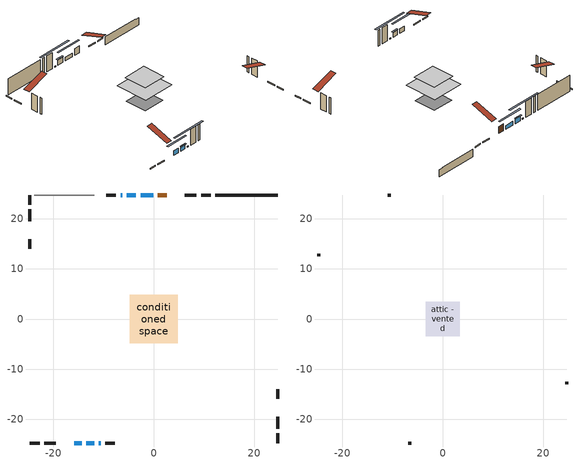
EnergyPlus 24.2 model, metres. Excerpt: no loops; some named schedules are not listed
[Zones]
conditioned space
 floor outside (Floor1 construction): -0.6,-0.6 -0.6,0.6 0.6,0.6 0.6,-0.6 z0.8
 floor adiabatic (AdiabaticFloorConstruction): -4.82,-4.82 -4.82,4.82 4.82,4.82 4.82,-4.82 z3.24
 floor foundation (Slab1 construction): -3.25,-3.25 -3.25,3.25 3.25,3.25 3.25,-3.25 z-1.49
 wall outside (RimJoist1 construction): 11.37,24.71 9.42,24.71 / -24.71,-24.71 -22.76,-24.71 / -24.71,24.71 -24.71,22.76 / 24.71,-24.71 24.71,-22.76 z0.8:1.1
 wall outside (RimJoist2 construction): 8.49,24.71 6.16,24.71 / -21.83,-24.71 -19.51,-24.71 / -24.71,21.83 -24.71,19.51 / 24.71,-21.83 24.71,-19.51 z0.8:1.1
 wall outside (AdiabaticWallConstruction 1): 2.54,24.71 0.84,24.71 z0.8:2.83
 wall outside (AdiabaticWallConstruction): -0.09,24.71 -2.63,24.71 z0.8:1.91; -15.89,-24.71 -14.34,-24.71 / -13.41,-24.71 -11.87,-24.71 z0.8:2.16; -3.56,24.71 -5.35,24.71 z0.8:2.38; -6.28,24.71 -6.62,24.71 / -10.94,-24.71 -10.6,-24.71 z0.8:1.1
 wall outside (Wall1 construction): -7.55,24.71 -9.46,24.71 / -9.67,-24.71 -7.75,-24.71 / -24.71,15.89 -24.71,13.97 / 24.71,-15.89 24.71,-13.97 z0.8:5.68
 wall foundation (FoundationWall1 construction): 12.3,24.71,-1.49 12.3,24.71,0.8 23.47,24.71,0.8 23.47,24.71,0.64 24.71,24.71,0.64 24.71,24.71,-1.49
 wall adiabatic (Wall4 construction): -11.89,24.71 -23.78,24.71 z0.8:5.68
 window (WindowConstruction): -0.09,24.71 -2.63,24.71 z0.8:1.91
 window (WindowConstruction 1): -15.89,-24.71 -14.34,-24.71 z0.8:2.16
 window (WindowConstruction 2): -3.56,24.71 -5.35,24.71 z0.8:2.38
 window (WindowConstruction 3): -13.41,-24.71 -11.87,-24.71 z0.8:2.16
 window (WindowConstruction 4): -6.28,24.71 -6.62,24.71 z0.8:1.1
 window (WindowConstruction 5): -10.94,-24.71 -10.6,-24.71 z0.8:1.1
 door (Door): 2.54,24.71 0.84,24.71 z0.8:2.83
 ceiling adiabatic (AdiabaticFloorConstruction): 4.82,-4.82 4.82,4.82 -4.82,4.82 -4.82,-4.82 z3.24
attic - vented
 floor to conditioned space (Floor2 construction Reversed): -3.43,-3.43 -3.43,3.43 3.43,3.43 3.43,-3.43 z5.68
 wall outside (Wall3 construction): -10.39,24.71 -10.96,24.71 / -6.83,-24.71 -6.26,-24.71 / -24.71,13.04 -24.71,12.48 / 24.71,-13.04 24.71,-12.48 z0.8:5.68
 roof outside (Roof1 construction): 3.47,24.71,5.68 3.47,18.03,7.9 5.23,18.03,7.9 5.23,24.71,5.68; -16.82,-24.71,5.68 -16.82,-18.03,7.9 -18.58,-18.03,7.9 -18.58,-24.71,5.68; -24.71,16.82,5.68 -18.03,16.82,7.9 -18.03,18.58,7.9 -24.71,18.58,5.68; 24.71,-16.82,5.68 18.03,-16.82,7.9 18.03,-18.58,7.9 24.71,-18.58,5.68
shading: -5.27,24.71 2.55,24.71 2.55,25.12 -5.27,25.12 z4.55; -11.7,-24.71 -18.53,-24.71 -18.53,-25.12 -11.7,-25.12 z4.8; -5.55,24.71 -3.35,24.71 -3.35,25.12 -5.55,25.12 z2.58; -11.67,-24.71 -13.61,-24.71 -13.61,-25.12 -11.67,-25.12 z2.36; -11.7,24.71 -1.2,24.71 -1.2,25.12 -11.7,25.12 z6.18; -5.52,-24.71 -16.02,-24.71 -16.02,-25.12 -5.52,-25.12 z6.18
[Building]
Building 1: Terrain=Suburbs
[Site:Location]
Winnipeg Intl AP_MB: Latitude {deg}=49.91; Longitude {deg}=-97.24; Time Zone {hr}=-6; Elevation {m}=239; Keep Site Location Information=Yes
[Site:GroundTemperature:Shallow]
-2.46526, -5.11642, -5.32873, -4.07063, 0.979979, 6.00706, 10.3653, 13.1261, 13.3606, 11.1152, 6.8681, 1.99523
[Site:WaterMainsTemperature]
Calculation Method=Schedule; Temperature Schedule=mains temperature schedule
[Material] Roughness=Rough; Thermal Absorptance=0.9
Name | Thickness {m} | Conductivity {W/m-K} | Density {kg/m3} | Specific Heat {J/kg-K} | Solar Absorptance | Visible Absorptance
asphalt or fiberglass shingles | 0.00635 | 0.162714 | 1121.4 | 1465.45 | 0.84 | 0.84
ceiling loosefill ins | 0.0846667 | 0.0480833 | 16.02 | 1046.75 | 0.7 | 0.7
ceiling stud and cavity | 0.1397 | 0.426537 | 65.682 | 1177.47 | 0.7 | 0.7
concrete 4.0 in. | 0.1016 | 1.803125 | 2242.8 | 837.4 | 0.7 | 0.7
concrete 8.0 in. | 0.2032 | 1.803125 | 2242.8 | 837.4 | 0.7 | 0.7
door material | 0.04445 | 0.053851 | 512.64 | 1214.23 | 0.7 | 0.7
exterior vertical ins | 0.00213215 | 0.029427 | 32.04 | 1214.23 | 0.7 | 0.7
floor covering | 0.0127 | 0.0433444 | 54.468 | 1339.84 | 0.6 | 0.6
floor rigid ins; rim joist rigid ins | 0.051816 | 0.029427 | 32.04 | 1214.23 | 0.7 | 0.7
floor rigid ins 1; wall rigid ins | 0.512978 | 0.029427 | 32.04 | 1214.23 | 0.7 | 0.7
floor stud and cavity | 0.1397 | 0.35546 | 92.3553 | 1139.71 | 0.7 | 0.7
floor stud and cavity 1 | 0.1397 | 1.75129 | 37.0049 | 1207.88 | 0.7 | 0.7
furniture material conditioned space 1 | 0.1524 | 0.115458 | 640.8 | 1214.23 | 0.6 | 0.6
gypsum board | 0.0127 | 0.160291 | 801 | 837.4 | 0.6 | 0.6
gypsum board 1 | 0.0127 | 0.160291 | 801 | 837.4 | 0.7 | 0.7
osb sheathing 0.5 in. | 0.0127 | 0.115458 | 512.64 | 1214.23 | 0.7 | 0.7
osb sheathing 0.5 in. 1 | 0.0127 | 0.115458 | 512.64 | 1214.23 | 0.4 | 0.4
osb sheathing 0.75 in. | 0.01905 | 0.115458 | 512.64 | 1214.23 | 0.7 | 0.7
osb sheathing 2.0 in. | 0.0508 | 0.115458 | 512.64 | 1214.23 | 0.7 | 0.7
rim joist stud and cavity | 0.0508 | 0.0453916 | 125.044 | 1163.47 | 0.6 | 0.6
rim joist stud and cavity 1 | 0.0508 | 0.0406006 | 125.044 | 1163.47 | 0.6 | 0.6
wall stud and cavity | 0.1397 | 0.107651 | 139.0536 | 1170.24 | 0.7 | 0.7
wall stud and cavity 1 | 0.0889 | 6.1454 | 50.32683 | 1063.81 | 0.6 | 0.6
wall stud and cavity 2 | 0.1397 | 0.095641 | 139.0536 | 1170.24 | 0.7 | 0.7
wall stud and cavity 3 | 0.0889 | 0.380278 | 52.3479 | 1209.89 | 0.7 | 0.7
wall stud and cavity 4 | 0.0889 | 0.391764 | 83.0341 | 1211.67 | 0.7 | 0.7
wood siding | 0.0254 | 0.102417 | 544.68 | 1172.36 | 0.4 | 0.4
wood siding 1 | 0.00254 | 0.102417 | 544.68 | 1172.36 | 0.4 | 0.4
wood siding 2; wood siding 3; wood siding 4 | 0.0254 | 0.102417 | 544.68 | 1172.36 | 0.7 | 0.7
[WindowMaterial:SimpleGlazingSystem]
Name | U-Factor {W/m2-K} | Solar Heat Gain Coefficient
WindowMaterial | 2.92303 | 0.66
WindowMaterial 1 | 2.90486 | 0.68
WindowMaterial 2 | 2.89351 | 0.69
WindowMaterial 3 | 3.07009 | 0.43
[Construction]
AdiabaticFloorConstruction: floor stud and cavity 1, floor rigid ins 1, osb sheathing 0.75 in., floor covering
AdiabaticWallConstruction: wood siding 3, wall rigid ins, wall stud and cavity 3, gypsum board
AdiabaticWallConstruction 1: wood siding 4, wall rigid ins, wall stud and cavity 3, gypsum board
Door: door material
Floor1 construction: floor stud and cavity, floor rigid ins, osb sheathing 0.75 in., floor covering
Floor2 construction Reversed: gypsum board, ceiling stud and cavity, ceiling loosefill ins
FoundationWall1 construction: concrete 8.0 in., gypsum board 1
furniture construction conditioned space 1: furniture material conditioned space 1
PartitionWallConstruction: gypsum board, wall stud and cavity 4, gypsum board
RimJoist1 construction: wood siding 2, osb sheathing 2.0 in., rim joist stud and cavity
RimJoist2 construction: wood siding 2, rim joist rigid ins, osb sheathing 2.0 in., rim joist stud and cavity 1
Roof1 construction: asphalt or fiberglass shingles
Slab1 construction: concrete 4.0 in.
Wall1 construction: wood siding, osb sheathing 0.5 in., wall stud and cavity, gypsum board
Wall3 construction: wood siding 1, wall stud and cavity 1
Wall4 construction: osb sheathing 0.5 in. 1, wall stud and cavity 2, gypsum board
WindowConstruction: WindowMaterial
WindowConstruction 1; WindowConstruction 3: WindowMaterial 1
WindowConstruction 2: WindowMaterial 2
WindowConstruction 4; WindowConstruction 5: WindowMaterial 3
[Zone] Multiplier=1; Part of Total Floor Area=Yes
Name | Volume {m3}
attic - vented | 17.0365
conditioned space | 338.1
[Space]
Name | Zone | Volume {m3}
attic - vented 1 | attic - vented | 17.0365
conditioned space 1 | conditioned space | 338.1
[ZoneInfiltration:EffectiveLeakageArea]
infil attic - vented 1: Zone or Space=attic - vented 1; Schedule=Always On Discrete; Effective Air Leakage Area {cm2}=1570; Stack Coefficient=0.000494067; Wind Coefficient=1.5018e-05
[ZoneMixing]
whole house fan mix: Zone or Space=attic - vented; Schedule=Always On Continuous; Design Flow Rate Calculation Method=Flow/Zone; Design Flow Rate {m3/s}=0; Source Zone or Space=conditioned space
[SurfaceProperty:ExposedFoundationPerimeter]
Slab1: Exposed Perimeter Calculation Method=TotalExposedPerimeter; Total Exposed Perimeter {m}=12.415
[InternalMass] Zone or ZoneList=conditioned space; Space or SpaceList=conditioned space 1
Name | Construction | Surface Area {m2}
furniture mass conditioned space 1 | furniture construction conditioned space 1 | 54.6842
partition wall mass | PartitionWallConstruction | 136.71
[Lights]
interior lighting: Zone or ZoneList or Space or SpaceList=conditioned space 1; Schedule=interior lighting schedule; Design Level Calculation Method=LightingLevel; Lighting Level {W}=343.2; Return Air Fraction=0; Fraction Radiant=0.6; Fraction Visible=0.2; Fraction Replaceable=1
[People]
occupants: Zone or ZoneList or Space or SpaceList=conditioned space 1; Number of People Schedule=occupants schedule; Number of People Calculation Method=People; Number of People=3; Fraction Radiant=0.314171; Sensible Heat Fraction=0.56303; Activity Level Schedule=occupants activity schedule; Carbon Dioxide Generation Rate {m3/s-W}=0; Enable ASHRAE 55 Comfort Warnings=No; Mean Radiant Temperature Calculation Type=EnclosureAveraged
[ElectricEquipment] Zone or ZoneList or Space or SpaceList=conditioned space 1; Design Level Calculation Method=EquipmentLevel
Name | Schedule | Design Level {W} | Fraction Latent | Fraction Radiant | Fraction Lost
clothes dryer | clothes dryer schedule | 140.772 | 0.015 | 0.081 | 0.85
clothes washer | clothes washer schedule | 32.1985 | 0.03 | 0.162 | 0.7
cooking range | cooking range schedule | 208.969 | 0.08 | 0.432 | 0.2
dishwasher | dishwasher schedule | 66.8632 | 0.3 | 0.18 | 0.4
fridge | fridge schedule | 72.9452 | 0 | 0.6 | 0
mech vent house fan | mech vent house fan schedule | 10 | 0 | 0 | 1
mech vent house fan cfis | mech vent house fan cfis schedule | 0 | 0 | 0 | 0
misc plug loads | misc plug loads schedule | 494.7 | 0.045 | 0.513 | 0.1
whole house fan | Always On Discrete | 0 | 0 | 0 | 1
[OtherEquipment] Zone or ZoneList or Space or SpaceList=conditioned space 1; Design Level Calculation Method=EquipmentLevel
Name | Fuel Type | Schedule | Design Level {W} | Fraction Latent | Fraction Radiant | Fraction Lost
clothes dryer 1 | Electricity | clothes dryer schedule | 0 | 0.015 | 0.081 | 0.85
cooking range 1 | Electricity | cooking range schedule | 0 | 0.08 | 0.432 | 0.2
general water use latent | None | general water use schedule | 59.3978 | 1 | 0 | 0
general water use sensible | None | general water use schedule | -58.539 | 0 | 0.6 | 0
mech vent house fan latent load | None | Always On Discrete | 0 | 1 | 0 | 0
mech vent house fan sensible load | None | Always On Discrete | 0 | 0 | 0 | 0
water heater energy adjustment1 | Electricity | Always On Discrete | 0.01 | 0 | 0 | 1
[ZoneInfiltration:DesignFlowRate] Zone or ZoneList or Space or SpaceList=conditioned space 1; Schedule=Always On Discrete; Design Flow Rate Calculation Method=Flow/Zone; Design Flow Rate {m3/s}=0
infil flow; natural vent flow; whole house fan flow
[AvailabilityManager:Scheduled]
central ac airloop Availability Manager: Schedule=Always On Discrete
[Foundation:Kiva]
Foundation Kiva 1: Initial Indoor Air Temperature {C}=21; Wall Height Above Grade {m}=0.799978; Wall Depth Below Slab {m}=0.2032; Custom Block Material Name 1=exterior vertical ins; Custom Block Depth 1 {m}=2.28999; Custom Block X Position 1 {m}=0.2159; Custom Block Z Position 1 {m}=0
[Foundation:Kiva:Settings]
Soil Conductivity {W/m-K}=0.849921; Soil Density {kg/m3}=1842.3; Soil Specific Heat {J/kg-K}=418.7; Ground Solar Absorptivity=0.9; Ground Thermal Absorptivity=0.9; Ground Surface Roughness {m}=0.03; Far-Field Width {m}=40; Deep-Ground Boundary Condition=ZeroFlux; Deep-Ground Depth {m}=40; Minimum Cell Dimension {m}=0.2; Maximum Cell Growth Coefficient=3; Simulation Timestep=Timestep
[Exterior:Lights]
exterior lighting: Schedule=exterior lighting schedule; Design Level {W}=75.6
[EnergyManagementSystem:GlobalVariable]
central_ac_airloop_Fan_RTF
infil_program_Qfan
infil_program_Qinf
natural_vent_program_Qnv
natural_vent_program_Qwhf
[EnergyManagementSystem:Sensor]
Name | Output:Variable or Output:Meter Index Key | Output:Variable or Output:Meter
airflow_gain | infil flow | Infiltration Sensible Heat Gain Energy
airflow_gain_1 | natural vent flow | Infiltration Sensible Heat Gain Energy
airflow_gain_2 | whole house fan flow | Infiltration Sensible Heat Gain Energy
airflow_loss | infil flow | Infiltration Sensible Heat Loss Energy
airflow_loss_1 | natural vent flow | Infiltration Sensible Heat Loss Energy
airflow_loss_2 | whole house fan flow | Infiltration Sensible Heat Loss Energy
clg_load_cond |  | Cooling:EnergyTransfer:Zone:CONDITIONED SPACE
clg_sp_s; clg_sp_s_1 | cooling setpoint | Schedule Value
clothes_dryer_exhaust_0_sch_s | clothes dryer exhaust 0 schedule | Schedule Value
cool_season | cooling season schedule | Schedule Value
htg_load_cond |  | Heating:EnergyTransfer:Zone:CONDITIONED SPACE
htg_sp_s; htg_sp_s_1 | heating setpoint | Schedule Value
ig_ee_conv | clothes dryer | Electric Equipment Convective Heating Energy
ig_ee_conv_2 | cooking range | Electric Equipment Convective Heating Energy
ig_ee_conv_4 | fridge | Electric Equipment Convective Heating Energy
ig_ee_conv_5 | misc plug loads | Electric Equipment Convective Heating Energy
ig_ee_conv_6 | whole house fan | Electric Equipment Convective Heating Energy
ig_ee_rad | clothes dryer | Electric Equipment Radiant Heating Energy
ig_ee_rad_2 | cooking range | Electric Equipment Radiant Heating Energy
ig_ee_rad_4 | fridge | Electric Equipment Radiant Heating Energy
ig_ee_rad_5 | misc plug loads | Electric Equipment Radiant Heating Energy
ig_ee_rad_6 | whole house fan | Electric Equipment Radiant Heating Energy
ig_lgt_conv | interior lighting | Lights Convective Heating Energy
ig_lgt_rad | interior lighting | Lights Radiant Heating Energy
ig_lgt_vis | interior lighting | Lights Visible Radiation Heating Energy
ig_oe_conv | clothes dryer 1 | Other Equipment Convective Heating Energy
ig_oe_conv_1 | cooking range 1 | Other Equipment Convective Heating Energy
ig_oe_conv_2 | general water use latent | Other Equipment Convective Heating Energy
ig_oe_conv_3 | general water use sensible | Other Equipment Convective Heating Energy
ig_oe_conv_4 | water heater energy adjustment1 | Other Equipment Convective Heating Energy
ig_oe_rad | clothes dryer 1 | Other Equipment Radiant Heating Energy
ig_oe_rad_1 | cooking range 1 | Other Equipment Radiant Heating Energy
ig_oe_rad_2 | general water use latent | Other Equipment Radiant Heating Energy
ig_oe_rad_3 | general water use sensible | Other Equipment Radiant Heating Energy
ig_oe_rad_4 | water heater energy adjustment1 | Other Equipment Radiant Heating Energy
ig_ppl_conv | occupants | People Convective Heating Energy
ig_ppl_rad | occupants | People Radiant Heating Energy
im_conv | furniture mass conditioned space 1 | Surface Inside Face Convection Heat Gain Energy
im_conv_1 | partition wall mass | Surface Inside Face Convection Heat Gain Energy
im_ig | furniture mass conditioned space 1 | Surface Inside Face Internal Gains Radiation Heat Gain Energy
im_ig_1 | partition wall mass | Surface Inside Face Internal Gains Radiation Heat Gain Energy
im_lgt | furniture mass conditioned space 1 | Surface Inside Face Lights Radiation Heat Gain Energy
im_lgt_1 | partition wall mass | Surface Inside Face Lights Radiation Heat Gain Energy
im_sol | furniture mass conditioned space 1 | Surface Inside Face Solar Radiation Heat Gain Energy
im_sol_1 | partition wall mass | Surface Inside Face Solar Radiation Heat Gain Energy
im_surf | furniture mass conditioned space 1 | Surface Inside Face Net Surface Thermal Radiation Heat Gain Energy
im_surf_1 | partition wall mass | Surface Inside Face Net Surface Thermal Radiation Heat Gain Energy
mv_conv | mech vent house fan | Electric Equipment Convective Heating Energy
mv_conv_1 | mech vent house fan cfis | Electric Equipment Convective Heating Energy
mv_conv_2 | mech vent house fan latent load | Other Equipment Convective Heating Energy
mv_conv_3 | mech vent house fan sensible load | Other Equipment Convective Heating Energy
mv_rad | mech vent house fan | Electric Equipment Radiant Heating Energy
mv_rad_1 | mech vent house fan cfis | Electric Equipment Radiant Heating Energy
mv_rad_2 | mech vent house fan latent load | Other Equipment Radiant Heating Energy
mv_rad_3 | mech vent house fan sensible load | Other Equipment Radiant Heating Energy
natural_vent_s | natural vent schedule | Schedule Value
out_pb_s |  | Site Outdoor Air Barometric Pressure
out_wt_s |  | Site Outdoor Air Humidity Ratio
site_vw_s |  | Site Wind Speed
ss_back_out | Window1 | Surface Window Shortwave from Zone Back Out Window Heat Transfer Rate
ss_back_out_1 | Window3 | Surface Window Shortwave from Zone Back Out Window Heat Transfer Rate
ss_back_out_2 | Window4 | Surface Window Shortwave from Zone Back Out Window Heat Transfer Rate
ss_back_out_3 | Window5 | Surface Window Shortwave from Zone Back Out Window Heat Transfer Rate
ss_back_out_4 | Window6 | Surface Window Shortwave from Zone Back Out Window Heat Transfer Rate
ss_back_out_5 | Window7 | Surface Window Shortwave from Zone Back Out Window Heat Transfer Rate
ss_conv | Door1 | Surface Inside Face Convection Heat Gain Energy
ss_conv_1 | Window1 | Surface Inside Face Convection Heat Gain Energy
ss_conv_2 | Window3 | Surface Inside Face Convection Heat Gain Energy
ss_conv_3 | Window4 | Surface Inside Face Convection Heat Gain Energy
ss_conv_4 | Window5 | Surface Inside Face Convection Heat Gain Energy
ss_conv_5 | Window6 | Surface Inside Face Convection Heat Gain Energy
ss_conv_6 | Window7 | Surface Inside Face Convection Heat Gain Energy
ss_ig | Door1 | Surface Inside Face Internal Gains Radiation Heat Gain Energy
ss_ig_1 | Window1 | Surface Inside Face Internal Gains Radiation Heat Gain Energy
ss_ig_2 | Window3 | Surface Inside Face Internal Gains Radiation Heat Gain Energy
ss_ig_3 | Window4 | Surface Inside Face Internal Gains Radiation Heat Gain Energy
ss_ig_4 | Window5 | Surface Inside Face Internal Gains Radiation Heat Gain Energy
ss_ig_5 | Window6 | Surface Inside Face Internal Gains Radiation Heat Gain Energy
ss_ig_6 | Window7 | Surface Inside Face Internal Gains Radiation Heat Gain Energy
ss_lgt | Door1 | Surface Inside Face Lights Radiation Heat Gain Energy
ss_sol | Door1 | Surface Inside Face Solar Radiation Heat Gain Energy
ss_surf | Door1 | Surface Inside Face Net Surface Thermal Radiation Heat Gain Energy
ss_surf_1 | Window1 | Surface Inside Face Net Surface Thermal Radiation Heat Gain Energy
ss_surf_2 | Window3 | Surface Inside Face Net Surface Thermal Radiation Heat Gain Energy
ss_surf_3 | Window4 | Surface Inside Face Net Surface Thermal Radiation Heat Gain Energy
ss_surf_4 | Window5 | Surface Inside Face Net Surface Thermal Radiation Heat Gain Energy
ss_surf_5 | Window6 | Surface Inside Face Net Surface Thermal Radiation Heat Gain Energy
ss_surf_6 | Window7 | Surface Inside Face Net Surface Thermal Radiation Heat Gain Energy
ss_trans_in | Window1 | Surface Window Transmitted Solar Radiation Rate
ss_trans_in_1 | Window3 | Surface Window Transmitted Solar Radiation Rate
ss_trans_in_2 | Window4 | Surface Window Transmitted Solar Radiation Rate
ss_trans_in_3 | Window5 | Surface Window Transmitted Solar Radiation Rate
ss_trans_in_4 | Window6 | Surface Window Transmitted Solar Radiation Rate
ss_trans_in_5 | Window7 | Surface Window Transmitted Solar Radiation Rate
ss_trans_out | Window1 | Surface Inside Face Initial Transmitted Diffuse Transmitted Out Window Solar Radiation Rate
ss_trans_out_1 | Window3 | Surface Inside Face Initial Transmitted Diffuse Transmitted Out Window Solar Radiation Rate
ss_trans_out_2 | Window4 | Surface Inside Face Initial Transmitted Diffuse Transmitted Out Window Solar Radiation Rate
ss_trans_out_3 | Window5 | Surface Inside Face Initial Transmitted Diffuse Transmitted Out Window Solar Radiation Rate
ss_trans_out_4 | Window6 | Surface Inside Face Initial Transmitted Diffuse Transmitted Out Window Solar Radiation Rate
ss_trans_out_5 | Window7 | Surface Inside Face Initial Transmitted Diffuse Transmitted Out Window Solar Radiation Rate
s_conv | Floor1 | Surface Inside Face Convection Heat Gain Energy
s_conv_1 | Floor2 | Surface Inside Face Convection Heat Gain Energy
s_conv_10 | RimJoist2:180 | Surface Inside Face Convection Heat Gain Energy
s_conv_11 | RimJoist2:270 | Surface Inside Face Convection Heat Gain Energy
s_conv_12 | RimJoist2:90 | Surface Inside Face Convection Heat Gain Energy
s_conv_13 | Slab1 | Surface Inside Face Convection Heat Gain Energy
s_conv_14 | Wall1:0 | Surface Inside Face Convection Heat Gain Energy
s_conv_15 | Wall1:180 | Surface Inside Face Convection Heat Gain Energy
s_conv_16 | Wall1:270 | Surface Inside Face Convection Heat Gain Energy
s_conv_17 | Wall1:90 | Surface Inside Face Convection Heat Gain Energy
s_conv_18 | Wall4 | Surface Inside Face Convection Heat Gain Energy
s_conv_2 | FoundationWall1 | Surface Inside Face Convection Heat Gain Energy
s_conv_3 | inferred conditioned ceiling | Surface Inside Face Convection Heat Gain Energy
s_conv_4 | inferred conditioned floor | Surface Inside Face Convection Heat Gain Energy
s_conv_5 | RimJoist1:0 | Surface Inside Face Convection Heat Gain Energy
s_conv_6 | RimJoist1:180 | Surface Inside Face Convection Heat Gain Energy
s_conv_7 | RimJoist1:270 | Surface Inside Face Convection Heat Gain Energy
s_conv_8 | RimJoist1:90 | Surface Inside Face Convection Heat Gain Energy
s_conv_9 | RimJoist2:0 | Surface Inside Face Convection Heat Gain Energy
s_ig | Floor1 | Surface Inside Face Internal Gains Radiation Heat Gain Energy
s_ig_1 | Floor2 | Surface Inside Face Internal Gains Radiation Heat Gain Energy
s_ig_10 | RimJoist2:180 | Surface Inside Face Internal Gains Radiation Heat Gain Energy
s_ig_11 | RimJoist2:270 | Surface Inside Face Internal Gains Radiation Heat Gain Energy
s_ig_12 | RimJoist2:90 | Surface Inside Face Internal Gains Radiation Heat Gain Energy
s_ig_13 | Slab1 | Surface Inside Face Internal Gains Radiation Heat Gain Energy
s_ig_14 | Wall1:0 | Surface Inside Face Internal Gains Radiation Heat Gain Energy
s_ig_15 | Wall1:180 | Surface Inside Face Internal Gains Radiation Heat Gain Energy
s_ig_16 | Wall1:270 | Surface Inside Face Internal Gains Radiation Heat Gain Energy
s_ig_17 | Wall1:90 | Surface Inside Face Internal Gains Radiation Heat Gain Energy
s_ig_18 | Wall4 | Surface Inside Face Internal Gains Radiation Heat Gain Energy
s_ig_2 | FoundationWall1 | Surface Inside Face Internal Gains Radiation Heat Gain Energy
s_ig_3 | inferred conditioned ceiling | Surface Inside Face Internal Gains Radiation Heat Gain Energy
s_ig_4 | inferred conditioned floor | Surface Inside Face Internal Gains Radiation Heat Gain Energy
s_ig_5 | RimJoist1:0 | Surface Inside Face Internal Gains Radiation Heat Gain Energy
s_ig_6 | RimJoist1:180 | Surface Inside Face Internal Gains Radiation Heat Gain Energy
s_ig_7 | RimJoist1:270 | Surface Inside Face Internal Gains Radiation Heat Gain Energy
s_ig_8 | RimJoist1:90 | Surface Inside Face Internal Gains Radiation Heat Gain Energy
s_ig_9 | RimJoist2:0 | Surface Inside Face Internal Gains Radiation Heat Gain Energy
s_lgt | Floor1 | Surface Inside Face Lights Radiation Heat Gain Energy
s_lgt_1 | Floor2 | Surface Inside Face Lights Radiation Heat Gain Energy
s_lgt_10 | RimJoist2:180 | Surface Inside Face Lights Radiation Heat Gain Energy
s_lgt_11 | RimJoist2:270 | Surface Inside Face Lights Radiation Heat Gain Energy
s_lgt_12 | RimJoist2:90 | Surface Inside Face Lights Radiation Heat Gain Energy
s_lgt_13 | Slab1 | Surface Inside Face Lights Radiation Heat Gain Energy
s_lgt_14 | Wall1:0 | Surface Inside Face Lights Radiation Heat Gain Energy
s_lgt_15 | Wall1:180 | Surface Inside Face Lights Radiation Heat Gain Energy
s_lgt_16 | Wall1:270 | Surface Inside Face Lights Radiation Heat Gain Energy
s_lgt_17 | Wall1:90 | Surface Inside Face Lights Radiation Heat Gain Energy
s_lgt_18 | Wall4 | Surface Inside Face Lights Radiation Heat Gain Energy
s_lgt_2 | FoundationWall1 | Surface Inside Face Lights Radiation Heat Gain Energy
s_lgt_3 | inferred conditioned ceiling | Surface Inside Face Lights Radiation Heat Gain Energy
s_lgt_4 | inferred conditioned floor | Surface Inside Face Lights Radiation Heat Gain Energy
s_lgt_5 | RimJoist1:0 | Surface Inside Face Lights Radiation Heat Gain Energy
s_lgt_6 | RimJoist1:180 | Surface Inside Face Lights Radiation Heat Gain Energy
s_lgt_7 | RimJoist1:270 | Surface Inside Face Lights Radiation Heat Gain Energy
s_lgt_8 | RimJoist1:90 | Surface Inside Face Lights Radiation Heat Gain Energy
s_lgt_9 | RimJoist2:0 | Surface Inside Face Lights Radiation Heat Gain Energy
s_sol | Floor1 | Surface Inside Face Solar Radiation Heat Gain Energy
s_sol_1 | Floor2 | Surface Inside Face Solar Radiation Heat Gain Energy
s_sol_10 | RimJoist2:180 | Surface Inside Face Solar Radiation Heat Gain Energy
s_sol_11 | RimJoist2:270 | Surface Inside Face Solar Radiation Heat Gain Energy
s_sol_12 | RimJoist2:90 | Surface Inside Face Solar Radiation Heat Gain Energy
s_sol_13 | Slab1 | Surface Inside Face Solar Radiation Heat Gain Energy
s_sol_14 | Wall1:0 | Surface Inside Face Solar Radiation Heat Gain Energy
s_sol_15 | Wall1:180 | Surface Inside Face Solar Radiation Heat Gain Energy
s_sol_16 | Wall1:270 | Surface Inside Face Solar Radiation Heat Gain Energy
s_sol_17 | Wall1:90 | Surface Inside Face Solar Radiation Heat Gain Energy
s_sol_18 | Wall4 | Surface Inside Face Solar Radiation Heat Gain Energy
s_sol_2 | FoundationWall1 | Surface Inside Face Solar Radiation Heat Gain Energy
s_sol_3 | inferred conditioned ceiling | Surface Inside Face Solar Radiation Heat Gain Energy
s_sol_4 | inferred conditioned floor | Surface Inside Face Solar Radiation Heat Gain Energy
s_sol_5 | RimJoist1:0 | Surface Inside Face Solar Radiation Heat Gain Energy
s_sol_6 | RimJoist1:180 | Surface Inside Face Solar Radiation Heat Gain Energy
s_sol_7 | RimJoist1:270 | Surface Inside Face Solar Radiation Heat Gain Energy
